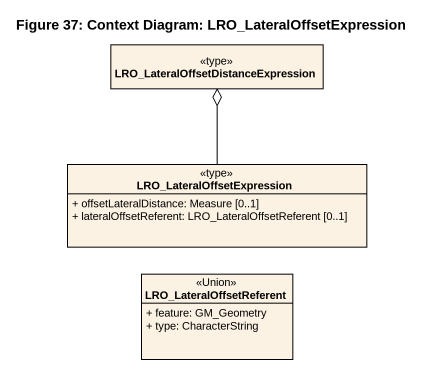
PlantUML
@startuml
title Figure 37: Context Diagram: LRO_LateralOffsetExpression
hide circle
hide empty members
skinparam classAttributeIconSize 0
class "LRO_LateralOffsetDistanceExpression" as LRO_LateralOffsetDistanceExp <<type>>
class LRO_LateralOffsetExpression <<type>> {
  + offsetLateralDistance: Measure [0..1]
  + lateralOffsetReferent: LRO_LateralOffsetReferent [0..1]
}
class LRO_LateralOffsetReferent <<Union>> {
  + feature: GM_Geometry
  + type: CharacterString
}
LRO_LateralOffsetDistanceExp o-- LRO_LateralOffsetExpression
@enduml
